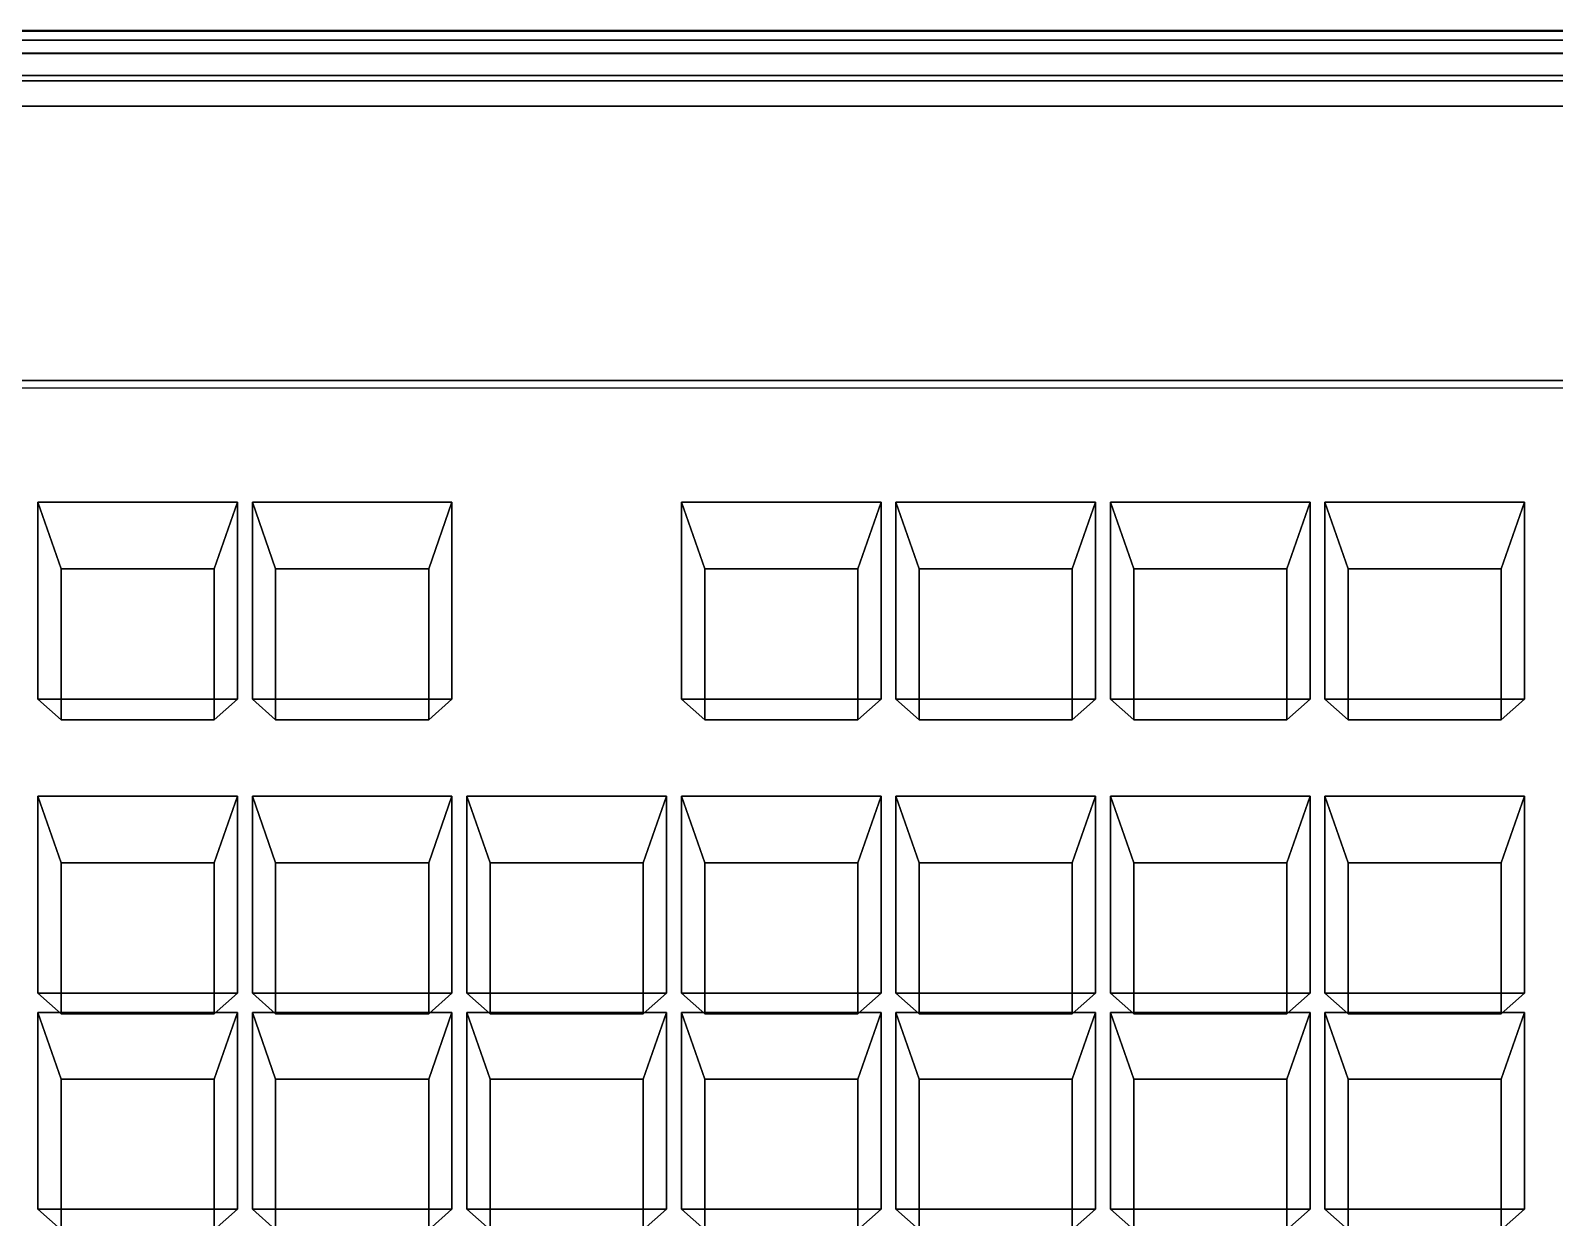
# Model space of a CAD drawing. Header units: millimetres. Extents: x 4513 to 24862, y 3359 to 11488.
# Drawn here: x 5676.8 to 5791.3, y 10964.4 to 11053.7 of the extents above; entities that cross this region are included whole.
import ezdxf

# ---------------------------------------------------------------- set-up
doc = ezdxf.new("R2010")
doc.units = ezdxf.units.MM

msp = doc.modelspace()

# ---------------------------------------------------------------- linework, layer by layer
for p, q in [((5931.56, 11053.57), (5481, 11053.57)), ((5932.4, 11051.9), (5481.84, 11051.9)), ((5481, 11026.79), (5931.56, 11026.79))]:
    msp.add_line(p, q)
for points, invisible_edges in [([(5931.9, 11052.93, 22.5), (5481.9, 11053.66, 16.95), (5481.9, 11052.93, 22.5)], 1), ([(5931.9, 11052.93, 22.5), (5931.9, 11053.66, 16.95), (5481.9, 11053.66, 16.95)], 12), ([(5931.9, 11053.66, 16.95), (5921.9, 11050.27, 16.95), (5481.9, 11053.66, 16.95)], 3), ([(5481.9, 11053.66, 16.95), (5921.9, 11050.27, 16.95), (5491.9, 11050.27, 16.95)], 13), ([(5931.9, 11051.94, 24.89), (5931.9, 11052.93, 22.5), (5481.9, 11051.94, 24.89)], 2), ([(5931.9, 11052.93, 22.5), (5481.9, 11052.93, 22.5), (5481.9, 11051.94, 24.89)], 12), ([(5481.9, 11049.88, 26.46), (5931.9, 11051.94, 24.89), (5481.9, 11051.94, 24.89)], 1), ([(5481.9, 11049.88, 26.46), (5931.9, 11049.88, 26.46), (5931.9, 11051.94, 24.89)], 12), ([(5931.9, 11049.88, 26.46), (5481.9, 11049.88, 26.46), (5481.9, 11047.97, 26.85)], 12), ([(5481.9, 11047.97, 26.85), (5931.9, 11047.97, 26.85), (5931.9, 11049.88, 26.46)], 12), ([(5921.9, 11050.27, 16.95), (5921.9, 11050.27, 1.85), (5491.9, 11050.27, 16.95)], 2), ([(5921.9, 11050.27, 1.85), (5491.9, 11050.27, 1.85), (5491.9, 11050.27, 16.95)], 12), ([(5491.9, 10902.82, 1.85), (5491.9, 11050.27, 1.85), (5921.9, 11050.27, 1.85)], 12), ([(5921.9, 11050.27, 1.85), (5921.9, 10902.82, 1.85), (5491.9, 10902.82, 1.85)], 12), ([(5931.9, 11027.35, 26.85), (5931.9, 11047.97, 26.85), (5481.9, 11027.35, 26.85)], 2), ([(5931.9, 11047.97, 26.85), (5481.9, 11047.97, 26.85), (5481.9, 11027.35, 26.85)], 12), ([(5931.9, 11027.35, 26.85), (5481.9, 11027.35, 26.85), (5481.9, 10907.22, 12.28)], 12), ([(5481.9, 10907.22, 12.28), (5931.9, 10907.22, 12.28), (5931.9, 11027.35, 26.85)], 12), ([(5692.35, 11018.19, 13.38), (5677.35, 11003.4, 10.91), (5677.35, 11018.19, 13.38)], 1), ([(5677.35, 11003.4, 10.91), (5692.35, 11018.19, 13.38), (5692.35, 11003.4, 10.91)], 1), ([(5677.35, 11018.19, 13.38), (5677.35, 11003.4, 10.91), (5679.1, 11001.84, 30.93)], 12), ([(5679.1, 11001.84, 30.93), (5679.1, 11013.18, 32.82), (5677.35, 11018.19, 13.38)], 12), ([(5677.35, 11018.19, 13.38), (5679.1, 11013.18, 32.82), (5690.6, 11013.18, 32.82)], 12), ([(5690.6, 11013.18, 32.82), (5692.35, 11018.19, 13.38), (5677.35, 11018.19, 13.38)], 12), ([(5692.35, 11003.4, 10.91), (5692.35, 11018.19, 13.38), (5690.6, 11001.84, 30.93)], 2), ([(5692.35, 11018.19, 13.38), (5690.6, 11013.18, 32.82), (5690.6, 11001.84, 30.93)], 12), ([(5708.46, 11018.19, 13.38), (5708.46, 11003.4, 10.91), (5693.46, 11003.4, 10.91)], 12), ([(5708.46, 11018.19, 13.38), (5693.46, 11003.4, 10.91), (5693.46, 11018.19, 13.38)], 1), ([(5693.46, 11018.19, 13.38), (5695.21, 11013.18, 32.82), (5706.71, 11013.18, 32.82)], 12), ([(5706.71, 11013.18, 32.82), (5708.46, 11018.19, 13.38), (5693.46, 11018.19, 13.38)], 12), ([(5693.46, 11018.19, 13.38), (5695.21, 11001.84, 30.93), (5695.21, 11013.18, 32.82)], 1), ([(5693.46, 11018.19, 13.38), (5693.46, 11003.4, 10.91), (5695.21, 11001.84, 30.93)], 12), ([(5708.46, 11018.19, 13.38), (5706.71, 11013.18, 32.82), (5706.71, 11001.84, 30.93)], 12), ([(5706.71, 11001.84, 30.93), (5708.46, 11003.4, 10.91), (5708.46, 11018.19, 13.38)], 12), ([(5740.7, 11018.19, 13.38), (5725.7, 11003.4, 10.91), (5725.7, 11018.19, 13.38)], 1), ([(5725.7, 11003.4, 10.91), (5740.7, 11018.19, 13.38), (5740.7, 11003.4, 10.91)], 1), ([(5725.7, 11018.19, 13.38), (5725.7, 11003.4, 10.91), (5727.45, 11001.84, 30.93)], 12), ([(5727.45, 11001.84, 30.93), (5727.45, 11013.18, 32.82), (5725.7, 11018.19, 13.38)], 12), ([(5740.7, 11018.19, 13.38), (5725.7, 11018.19, 13.38), (5727.45, 11013.18, 32.82)], 12), ([(5740.7, 11018.19, 13.38), (5727.45, 11013.18, 32.82), (5738.95, 11013.18, 32.82)], 1), ([(5740.7, 11003.4, 10.91), (5740.7, 11018.19, 13.38), (5738.95, 11001.84, 30.93)], 2), ([(5740.7, 11018.19, 13.38), (5738.95, 11013.18, 32.82), (5738.95, 11001.84, 30.93)], 12), ([(5741.81, 11018.19, 13.38), (5756.81, 11003.4, 10.91), (5741.81, 11003.4, 10.91)], 1), ([(5756.81, 11003.4, 10.91), (5741.81, 11018.19, 13.38), (5756.81, 11018.19, 13.38)], 1), ([(5743.56, 11013.18, 32.82), (5741.81, 11018.19, 13.38), (5741.81, 11003.4, 10.91)], 12), ([(5741.81, 11018.19, 13.38), (5755.06, 11013.18, 32.82), (5756.81, 11018.19, 13.38)], 1), ([(5741.81, 11018.19, 13.38), (5743.56, 11013.18, 32.82), (5755.06, 11013.18, 32.82)], 12), ([(5756.81, 11018.19, 13.38), (5755.06, 11013.18, 32.82), (5756.81, 11003.4, 10.91)], 2), ([(5772.93, 11018.19, 13.38), (5772.93, 11003.4, 10.91), (5757.93, 11018.19, 13.38)], 2), ([(5757.93, 11018.19, 13.38), (5772.93, 11003.4, 10.91), (5757.93, 11003.4, 10.91)], 1), ([(5757.93, 11018.19, 13.38), (5757.93, 11003.4, 10.91), (5759.68, 11001.84, 30.93)], 12), ([(5759.68, 11001.84, 30.93), (5759.68, 11013.18, 32.82), (5757.93, 11018.19, 13.38)], 12), ([(5772.93, 11018.19, 13.38), (5757.93, 11018.19, 13.38), (5759.68, 11013.18, 32.82)], 12), ([(5759.68, 11013.18, 32.82), (5771.18, 11013.18, 32.82), (5772.93, 11018.19, 13.38)], 12), ([(5772.93, 11018.19, 13.38), (5771.18, 11013.18, 32.82), (5772.93, 11003.4, 10.91)], 2), ([(5774.05, 11018.19, 13.38), (5789.05, 11003.4, 10.91), (5774.05, 11003.4, 10.91)], 1), ([(5789.05, 11003.4, 10.91), (5774.05, 11018.19, 13.38), (5789.05, 11018.19, 13.38)], 1), ([(5774.05, 11018.19, 13.38), (5774.05, 11003.4, 10.91), (5775.8, 11001.84, 30.93)], 12), ([(5775.8, 11001.84, 30.93), (5775.8, 11013.18, 32.82), (5774.05, 11018.19, 13.38)], 12), ([(5789.05, 11018.19, 13.38), (5774.05, 11018.19, 13.38), (5787.3, 11013.18, 32.82)], 2), ([(5774.05, 11018.19, 13.38), (5775.8, 11013.18, 32.82), (5787.3, 11013.18, 32.82)], 12), ([(5789.05, 11018.19, 13.38), (5787.3, 11013.18, 32.82), (5789.05, 11003.4, 10.91)], 2), ([(5690.6, 11013.18, 32.82), (5679.1, 11013.18, 32.82), (5679.1, 11001.84, 30.93)], 12), ([(5679.1, 11001.84, 30.93), (5690.6, 11001.84, 30.93), (5690.6, 11013.18, 32.82)], 12), ([(5706.71, 11013.18, 32.82), (5695.21, 11013.18, 32.82), (5695.21, 11001.84, 30.93)], 12), ([(5695.21, 11001.84, 30.93), (5706.71, 11001.84, 30.93), (5706.71, 11013.18, 32.82)], 12), ([(5727.45, 11001.84, 30.93), (5738.95, 11001.84, 30.93), (5738.95, 11013.18, 32.82)], 12), ([(5738.95, 11013.18, 32.82), (5727.45, 11013.18, 32.82), (5727.45, 11001.84, 30.93)], 12), ([(5741.81, 11003.4, 10.91), (5743.56, 11001.84, 30.93), (5743.56, 11013.18, 32.82)], 12), ([(5743.56, 11001.84, 30.93), (5755.06, 11001.84, 30.93), (5755.06, 11013.18, 32.82)], 12), ([(5755.06, 11013.18, 32.82), (5743.56, 11013.18, 32.82), (5743.56, 11001.84, 30.93)], 12), ([(5755.06, 11013.18, 32.82), (5755.06, 11001.84, 30.93), (5756.81, 11003.4, 10.91)], 12), ([(5771.18, 11013.18, 32.82), (5759.68, 11013.18, 32.82), (5759.68, 11001.84, 30.93)], 12), ([(5759.68, 11001.84, 30.93), (5771.18, 11001.84, 30.93), (5771.18, 11013.18, 32.82)], 12), ([(5771.18, 11013.18, 32.82), (5771.18, 11001.84, 30.93), (5772.93, 11003.4, 10.91)], 12), ([(5787.3, 11013.18, 32.82), (5775.8, 11013.18, 32.82), (5787.3, 11001.84, 30.93)], 2), ([(5775.8, 11013.18, 32.82), (5775.8, 11001.84, 30.93), (5787.3, 11001.84, 30.93)], 12), ([(5787.3, 11013.18, 32.82), (5787.3, 11001.84, 30.93), (5789.05, 11003.4, 10.91)], 12), ([(5690.6, 11001.84, 30.93), (5679.1, 11001.84, 30.93), (5677.35, 11003.4, 10.91)], 12), ([(5677.35, 11003.4, 10.91), (5692.35, 11003.4, 10.91), (5690.6, 11001.84, 30.93)], 12), ([(5693.46, 11003.4, 10.91), (5706.71, 11001.84, 30.93), (5695.21, 11001.84, 30.93)], 1), ([(5693.46, 11003.4, 10.91), (5708.46, 11003.4, 10.91), (5706.71, 11001.84, 30.93)], 12), ([(5725.7, 11003.4, 10.91), (5740.7, 11003.4, 10.91), (5738.95, 11001.84, 30.93)], 12), ([(5738.95, 11001.84, 30.93), (5727.45, 11001.84, 30.93), (5725.7, 11003.4, 10.91)], 12), ([(5743.56, 11001.84, 30.93), (5741.81, 11003.4, 10.91), (5756.81, 11003.4, 10.91)], 12), ([(5756.81, 11003.4, 10.91), (5755.06, 11001.84, 30.93), (5743.56, 11001.84, 30.93)], 12), ([(5757.93, 11003.4, 10.91), (5771.18, 11001.84, 30.93), (5759.68, 11001.84, 30.93)], 1), ([(5757.93, 11003.4, 10.91), (5772.93, 11003.4, 10.91), (5771.18, 11001.84, 30.93)], 12), ([(5774.05, 11003.4, 10.91), (5789.05, 11003.4, 10.91), (5775.8, 11001.84, 30.93)], 2), ([(5789.05, 11003.4, 10.91), (5787.3, 11001.84, 30.93), (5775.8, 11001.84, 30.93)], 12), ([(5692.35, 10996.1, 10.25), (5677.35, 10981.3, 7.79), (5677.35, 10996.1, 10.25)], 1), ([(5677.35, 10981.3, 7.79), (5692.35, 10996.1, 10.25), (5692.35, 10981.3, 7.79)], 1), ([(5677.35, 10996.1, 10.25), (5677.35, 10981.3, 7.79), (5679.1, 10979.74, 27.8)], 12), ([(5679.1, 10979.74, 27.8), (5679.1, 10991.09, 29.69), (5677.35, 10996.1, 10.25)], 12), ([(5692.35, 10996.1, 10.25), (5677.35, 10996.1, 10.25), (5690.6, 10991.09, 29.69)], 2), ([(5677.35, 10996.1, 10.25), (5679.1, 10991.09, 29.69), (5690.6, 10991.09, 29.69)], 12), ([(5692.35, 10996.1, 10.25), (5690.6, 10991.09, 29.69), (5692.35, 10981.3, 7.79)], 2), ([(5708.46, 10996.1, 10.25), (5708.46, 10981.3, 7.79), (5693.46, 10981.3, 7.79)], 12), ([(5708.46, 10996.1, 10.25), (5693.46, 10981.3, 7.79), (5693.46, 10996.1, 10.25)], 1), ([(5693.46, 10996.1, 10.25), (5695.21, 10979.74, 27.8), (5695.21, 10991.09, 29.69)], 1), ([(5693.46, 10996.1, 10.25), (5693.46, 10981.3, 7.79), (5695.21, 10979.74, 27.8)], 12), ([(5708.46, 10996.1, 10.25), (5693.46, 10996.1, 10.25), (5695.21, 10991.09, 29.69)], 12), ([(5695.21, 10991.09, 29.69), (5706.71, 10991.09, 29.69), (5708.46, 10996.1, 10.25)], 12), ([(5708.46, 10981.3, 7.79), (5708.46, 10996.1, 10.25), (5706.71, 10991.09, 29.69)], 12), ([(5709.58, 10981.3, 7.79), (5724.58, 10996.1, 10.25), (5724.58, 10981.3, 7.79)], 1), ([(5724.58, 10996.1, 10.25), (5709.58, 10981.3, 7.79), (5709.58, 10996.1, 10.25)], 1), ([(5711.33, 10991.09, 29.69), (5709.58, 10996.1, 10.25), (5709.58, 10981.3, 7.79)], 12), ([(5709.58, 10996.1, 10.25), (5711.33, 10991.09, 29.69), (5724.58, 10996.1, 10.25)], 2), ([(5711.33, 10991.09, 29.69), (5722.83, 10991.09, 29.69), (5724.58, 10996.1, 10.25)], 12), ([(5724.58, 10981.3, 7.79), (5724.58, 10996.1, 10.25), (5722.83, 10979.74, 27.8)], 2), ([(5724.58, 10996.1, 10.25), (5722.83, 10991.09, 29.69), (5722.83, 10979.74, 27.8)], 12), ([(5725.7, 10996.1, 10.25), (5740.7, 10981.3, 7.79), (5725.7, 10981.3, 7.79)], 1), ([(5740.7, 10981.3, 7.79), (5725.7, 10996.1, 10.25), (5740.7, 10996.1, 10.25)], 1), ([(5725.7, 10981.3, 7.79), (5727.45, 10991.09, 29.69), (5725.7, 10996.1, 10.25)], 1), ([(5725.7, 10996.1, 10.25), (5727.45, 10991.09, 29.69), (5738.95, 10991.09, 29.69)], 12), ([(5738.95, 10991.09, 29.69), (5740.7, 10996.1, 10.25), (5725.7, 10996.1, 10.25)], 12), ([(5740.7, 10981.3, 7.79), (5740.7, 10996.1, 10.25), (5738.95, 10991.09, 29.69)], 12), ([(5741.81, 10981.3, 7.79), (5756.81, 10996.1, 10.25), (5756.81, 10981.3, 7.79)], 1), ([(5756.81, 10996.1, 10.25), (5741.81, 10981.3, 7.79), (5741.81, 10996.1, 10.25)], 1), ([(5741.81, 10996.1, 10.25), (5743.56, 10979.74, 27.8), (5743.56, 10991.09, 29.69)], 1), ([(5741.81, 10996.1, 10.25), (5741.81, 10981.3, 7.79), (5743.56, 10979.74, 27.8)], 12), ([(5741.81, 10996.1, 10.25), (5743.56, 10991.09, 29.69), (5755.06, 10991.09, 29.69)], 12), ([(5755.06, 10991.09, 29.69), (5756.81, 10996.1, 10.25), (5741.81, 10996.1, 10.25)], 12), ([(5756.81, 10996.1, 10.25), (5755.06, 10991.09, 29.69), (5755.06, 10979.74, 27.8)], 12), ([(5755.06, 10979.74, 27.8), (5756.81, 10981.3, 7.79), (5756.81, 10996.1, 10.25)], 12), ([(5772.93, 10996.1, 10.25), (5772.93, 10981.3, 7.79), (5757.93, 10981.3, 7.79)], 12), ([(5772.93, 10996.1, 10.25), (5757.93, 10981.3, 7.79), (5757.93, 10996.1, 10.25)], 1), ([(5757.93, 10981.3, 7.79), (5759.68, 10991.09, 29.69), (5757.93, 10996.1, 10.25)], 1), ([(5772.93, 10996.1, 10.25), (5757.93, 10996.1, 10.25), (5759.68, 10991.09, 29.69)], 12), ([(5772.93, 10996.1, 10.25), (5759.68, 10991.09, 29.69), (5771.18, 10991.09, 29.69)], 1), ([(5772.93, 10981.3, 7.79), (5772.93, 10996.1, 10.25), (5771.18, 10991.09, 29.69)], 12), ([(5789.05, 10996.1, 10.25), (5789.05, 10981.3, 7.79), (5774.05, 10996.1, 10.25)], 2), ([(5774.05, 10996.1, 10.25), (5789.05, 10981.3, 7.79), (5774.05, 10981.3, 7.79)], 1), ([(5774.05, 10996.1, 10.25), (5775.8, 10979.74, 27.8), (5775.8, 10991.09, 29.69)], 1), ([(5774.05, 10996.1, 10.25), (5774.05, 10981.3, 7.79), (5775.8, 10979.74, 27.8)], 12), ([(5774.05, 10996.1, 10.25), (5787.3, 10991.09, 29.69), (5789.05, 10996.1, 10.25)], 1), ([(5774.05, 10996.1, 10.25), (5775.8, 10991.09, 29.69), (5787.3, 10991.09, 29.69)], 12), ([(5789.05, 10996.1, 10.25), (5787.3, 10991.09, 29.69), (5787.3, 10979.74, 27.8)], 12), ([(5787.3, 10979.74, 27.8), (5789.05, 10981.3, 7.79), (5789.05, 10996.1, 10.25)], 12), ([(5679.1, 10991.09, 29.69), (5679.1, 10979.74, 27.8), (5690.6, 10979.74, 27.8)], 12), ([(5690.6, 10979.74, 27.8), (5690.6, 10991.09, 29.69), (5679.1, 10991.09, 29.69)], 12), ([(5690.6, 10991.09, 29.69), (5690.6, 10979.74, 27.8), (5692.35, 10981.3, 7.79)], 12), ([(5695.21, 10991.09, 29.69), (5695.21, 10979.74, 27.8), (5706.71, 10979.74, 27.8)], 12), ([(5706.71, 10979.74, 27.8), (5706.71, 10991.09, 29.69), (5695.21, 10991.09, 29.69)], 12), ([(5706.71, 10991.09, 29.69), (5706.71, 10979.74, 27.8), (5708.46, 10981.3, 7.79)], 12), ([(5709.58, 10981.3, 7.79), (5711.33, 10979.74, 27.8), (5711.33, 10991.09, 29.69)], 12), ([(5722.83, 10991.09, 29.69), (5711.33, 10991.09, 29.69), (5711.33, 10979.74, 27.8)], 12), ([(5711.33, 10979.74, 27.8), (5722.83, 10979.74, 27.8), (5722.83, 10991.09, 29.69)], 12), ([(5725.7, 10981.3, 7.79), (5727.45, 10979.74, 27.8), (5727.45, 10991.09, 29.69)], 12), ([(5738.95, 10991.09, 29.69), (5727.45, 10991.09, 29.69), (5738.95, 10979.74, 27.8)], 2), ([(5727.45, 10991.09, 29.69), (5727.45, 10979.74, 27.8), (5738.95, 10979.74, 27.8)], 12), ([(5738.95, 10991.09, 29.69), (5738.95, 10979.74, 27.8), (5740.7, 10981.3, 7.79)], 12), ([(5755.06, 10991.09, 29.69), (5743.56, 10991.09, 29.69), (5743.56, 10979.74, 27.8)], 12), ([(5743.56, 10979.74, 27.8), (5755.06, 10979.74, 27.8), (5755.06, 10991.09, 29.69)], 12), ([(5757.93, 10981.3, 7.79), (5759.68, 10979.74, 27.8), (5759.68, 10991.09, 29.69)], 12), ([(5771.18, 10991.09, 29.69), (5759.68, 10991.09, 29.69), (5771.18, 10979.74, 27.8)], 2), ([(5759.68, 10991.09, 29.69), (5759.68, 10979.74, 27.8), (5771.18, 10979.74, 27.8)], 12), ([(5771.18, 10991.09, 29.69), (5771.18, 10979.74, 27.8), (5772.93, 10981.3, 7.79)], 12), ([(5787.3, 10991.09, 29.69), (5775.8, 10991.09, 29.69), (5787.3, 10979.74, 27.8)], 2), ([(5775.8, 10991.09, 29.69), (5775.8, 10979.74, 27.8), (5787.3, 10979.74, 27.8)], 12), ([(5679.1, 10979.74, 27.8), (5677.35, 10981.3, 7.79), (5692.35, 10981.3, 7.79)], 12), ([(5692.35, 10981.3, 7.79), (5690.6, 10979.74, 27.8), (5679.1, 10979.74, 27.8)], 12), ([(5708.46, 10981.3, 7.79), (5695.21, 10979.74, 27.8), (5693.46, 10981.3, 7.79)], 1), ([(5708.46, 10981.3, 7.79), (5706.71, 10979.74, 27.8), (5695.21, 10979.74, 27.8)], 12), ([(5711.33, 10979.74, 27.8), (5709.58, 10981.3, 7.79), (5724.58, 10981.3, 7.79)], 12), ([(5724.58, 10981.3, 7.79), (5722.83, 10979.74, 27.8), (5711.33, 10979.74, 27.8)], 12), ([(5725.7, 10981.3, 7.79), (5740.7, 10981.3, 7.79), (5738.95, 10979.74, 27.8)], 12), ([(5738.95, 10979.74, 27.8), (5727.45, 10979.74, 27.8), (5725.7, 10981.3, 7.79)], 12), ([(5741.81, 10981.3, 7.79), (5756.81, 10981.3, 7.79), (5755.06, 10979.74, 27.8)], 12), ([(5755.06, 10979.74, 27.8), (5743.56, 10979.74, 27.8), (5741.81, 10981.3, 7.79)], 12), ([(5759.68, 10979.74, 27.8), (5757.93, 10981.3, 7.79), (5772.93, 10981.3, 7.79)], 12), ([(5772.93, 10981.3, 7.79), (5771.18, 10979.74, 27.8), (5759.68, 10979.74, 27.8)], 12), ([(5775.8, 10979.74, 27.8), (5774.05, 10981.3, 7.79), (5789.05, 10981.3, 7.79)], 12), ([(5789.05, 10981.3, 7.79), (5787.3, 10979.74, 27.8), (5775.8, 10979.74, 27.8)], 12), ([(5677.35, 10965.05, 5.5), (5692.35, 10979.84, 7.96), (5692.35, 10965.05, 5.5)], 1), ([(5692.35, 10979.84, 7.96), (5677.35, 10965.05, 5.5), (5677.35, 10979.84, 7.96)], 1), ([(5677.35, 10979.84, 7.96), (5677.35, 10965.05, 5.5), (5679.1, 10963.49, 25.51)], 12), ([(5679.1, 10963.49, 25.51), (5679.1, 10974.83, 27.4), (5677.35, 10979.84, 7.96)], 12), ([(5692.35, 10979.84, 7.96), (5677.35, 10979.84, 7.96), (5679.1, 10974.83, 27.4)], 12), ([(5692.35, 10979.84, 7.96), (5679.1, 10974.83, 27.4), (5690.6, 10974.83, 27.4)], 1), ([(5692.35, 10979.84, 7.96), (5690.6, 10974.83, 27.4), (5692.35, 10965.05, 5.5)], 2), ([(5693.46, 10979.84, 7.96), (5708.46, 10979.84, 7.96), (5693.46, 10965.05, 5.5)], 2), ([(5693.46, 10965.05, 5.5), (5708.46, 10979.84, 7.96), (5708.46, 10965.05, 5.5)], 1), ([(5693.46, 10979.84, 7.96), (5695.21, 10963.49, 25.51), (5695.21, 10974.83, 27.4)], 1), ([(5693.46, 10979.84, 7.96), (5693.46, 10965.05, 5.5), (5695.21, 10963.49, 25.51)], 12), ([(5693.46, 10979.84, 7.96), (5695.21, 10974.83, 27.4), (5706.71, 10974.83, 27.4)], 12), ([(5706.71, 10974.83, 27.4), (5708.46, 10979.84, 7.96), (5693.46, 10979.84, 7.96)], 12), ([(5708.46, 10965.05, 5.5), (5708.46, 10979.84, 7.96), (5706.71, 10974.83, 27.4)], 12), ([(5709.58, 10979.84, 7.96), (5724.58, 10965.05, 5.5), (5709.58, 10965.05, 5.5)], 1), ([(5724.58, 10965.05, 5.5), (5709.58, 10979.84, 7.96), (5724.58, 10979.84, 7.96)], 1), ([(5709.58, 10979.84, 7.96), (5709.58, 10965.05, 5.5), (5711.33, 10963.49, 25.51)], 12), ([(5711.33, 10963.49, 25.51), (5711.33, 10974.83, 27.4), (5709.58, 10979.84, 7.96)], 12), ([(5709.58, 10979.84, 7.96), (5711.33, 10974.83, 27.4), (5722.83, 10974.83, 27.4)], 12), ([(5722.83, 10974.83, 27.4), (5724.58, 10979.84, 7.96), (5709.58, 10979.84, 7.96)], 12), ([(5724.58, 10979.84, 7.96), (5722.83, 10974.83, 27.4), (5724.58, 10965.05, 5.5)], 2), ([(5725.7, 10979.84, 7.96), (5740.7, 10979.84, 7.96), (5725.7, 10965.05, 5.5)], 2), ([(5725.7, 10965.05, 5.5), (5740.7, 10979.84, 7.96), (5740.7, 10965.05, 5.5)], 1), ([(5725.7, 10979.84, 7.96), (5727.45, 10963.49, 25.51), (5727.45, 10974.83, 27.4)], 1), ([(5725.7, 10979.84, 7.96), (5725.7, 10965.05, 5.5), (5727.45, 10963.49, 25.51)], 12), ([(5740.7, 10979.84, 7.96), (5725.7, 10979.84, 7.96), (5727.45, 10974.83, 27.4)], 12), ([(5727.45, 10974.83, 27.4), (5738.95, 10974.83, 27.4), (5740.7, 10979.84, 7.96)], 12), ([(5740.7, 10965.05, 5.5), (5740.7, 10979.84, 7.96), (5738.95, 10974.83, 27.4)], 12), ([(5756.81, 10979.84, 7.96), (5756.81, 10965.05, 5.5), (5741.81, 10979.84, 7.96)], 2), ([(5741.81, 10979.84, 7.96), (5756.81, 10965.05, 5.5), (5741.81, 10965.05, 5.5)], 1), ([(5741.81, 10979.84, 7.96), (5741.81, 10965.05, 5.5), (5743.56, 10963.49, 25.51)], 12), ([(5743.56, 10963.49, 25.51), (5743.56, 10974.83, 27.4), (5741.81, 10979.84, 7.96)], 12), ([(5756.81, 10979.84, 7.96), (5741.81, 10979.84, 7.96), (5755.06, 10974.83, 27.4)], 2), ([(5741.81, 10979.84, 7.96), (5743.56, 10974.83, 27.4), (5755.06, 10974.83, 27.4)], 12), ([(5756.81, 10979.84, 7.96), (5755.06, 10974.83, 27.4), (5756.81, 10965.05, 5.5)], 2), ([(5757.93, 10979.84, 7.96), (5772.93, 10965.05, 5.5), (5757.93, 10965.05, 5.5)], 1), ([(5772.93, 10965.05, 5.5), (5757.93, 10979.84, 7.96), (5772.93, 10979.84, 7.96)], 1), ([(5757.93, 10965.05, 5.5), (5759.68, 10974.83, 27.4), (5757.93, 10979.84, 7.96)], 1), ([(5772.93, 10979.84, 7.96), (5757.93, 10979.84, 7.96), (5759.68, 10974.83, 27.4)], 12), ([(5772.93, 10979.84, 7.96), (5759.68, 10974.83, 27.4), (5771.18, 10974.83, 27.4)], 1), ([(5772.93, 10979.84, 7.96), (5771.18, 10974.83, 27.4), (5771.18, 10963.49, 25.51)], 12), ([(5771.18, 10963.49, 25.51), (5772.93, 10965.05, 5.5), (5772.93, 10979.84, 7.96)], 12), ([(5789.05, 10979.84, 7.96), (5789.05, 10965.05, 5.5), (5774.05, 10965.05, 5.5)], 12), ([(5789.05, 10979.84, 7.96), (5774.05, 10965.05, 5.5), (5774.05, 10979.84, 7.96)], 1), ([(5775.8, 10974.83, 27.4), (5774.05, 10979.84, 7.96), (5774.05, 10965.05, 5.5)], 12), ([(5789.05, 10979.84, 7.96), (5774.05, 10979.84, 7.96), (5787.3, 10974.83, 27.4)], 2), ([(5774.05, 10979.84, 7.96), (5775.8, 10974.83, 27.4), (5787.3, 10974.83, 27.4)], 12), ([(5789.05, 10979.84, 7.96), (5787.3, 10974.83, 27.4), (5789.05, 10965.05, 5.5)], 2), ([(5679.1, 10974.83, 27.4), (5679.1, 10963.49, 25.51), (5690.6, 10963.49, 25.51)], 12), ([(5690.6, 10963.49, 25.51), (5690.6, 10974.83, 27.4), (5679.1, 10974.83, 27.4)], 12), ([(5690.6, 10974.83, 27.4), (5690.6, 10963.49, 25.51), (5692.35, 10965.05, 5.5)], 12), ([(5706.71, 10974.83, 27.4), (5695.21, 10963.49, 25.51), (5706.71, 10963.49, 25.51)], 1), ([(5706.71, 10974.83, 27.4), (5695.21, 10974.83, 27.4), (5695.21, 10963.49, 25.51)], 12), ([(5706.71, 10974.83, 27.4), (5706.71, 10963.49, 25.51), (5708.46, 10965.05, 5.5)], 12), ([(5722.83, 10974.83, 27.4), (5711.33, 10963.49, 25.51), (5722.83, 10963.49, 25.51)], 1), ([(5722.83, 10974.83, 27.4), (5711.33, 10974.83, 27.4), (5711.33, 10963.49, 25.51)], 12), ([(5722.83, 10974.83, 27.4), (5722.83, 10963.49, 25.51), (5724.58, 10965.05, 5.5)], 12), ([(5738.95, 10974.83, 27.4), (5727.45, 10974.83, 27.4), (5727.45, 10963.49, 25.51)], 12), ([(5727.45, 10963.49, 25.51), (5738.95, 10963.49, 25.51), (5738.95, 10974.83, 27.4)], 12), ([(5738.95, 10974.83, 27.4), (5738.95, 10963.49, 25.51), (5740.7, 10965.05, 5.5)], 12), ([(5743.56, 10974.83, 27.4), (5743.56, 10963.49, 25.51), (5755.06, 10963.49, 25.51)], 12), ([(5755.06, 10963.49, 25.51), (5755.06, 10974.83, 27.4), (5743.56, 10974.83, 27.4)], 12), ([(5755.06, 10974.83, 27.4), (5755.06, 10963.49, 25.51), (5756.81, 10965.05, 5.5)], 12), ([(5757.93, 10965.05, 5.5), (5759.68, 10963.49, 25.51), (5759.68, 10974.83, 27.4)], 12), ([(5771.18, 10974.83, 27.4), (5759.68, 10963.49, 25.51), (5771.18, 10963.49, 25.51)], 1), ([(5771.18, 10974.83, 27.4), (5759.68, 10974.83, 27.4), (5759.68, 10963.49, 25.51)], 12), ([(5774.05, 10965.05, 5.5), (5775.8, 10963.49, 25.51), (5775.8, 10974.83, 27.4)], 12), ([(5787.3, 10974.83, 27.4), (5775.8, 10974.83, 27.4), (5787.3, 10963.49, 25.51)], 2), ([(5775.8, 10974.83, 27.4), (5775.8, 10963.49, 25.51), (5787.3, 10963.49, 25.51)], 12), ([(5787.3, 10974.83, 27.4), (5787.3, 10963.49, 25.51), (5789.05, 10965.05, 5.5)], 12), ([(5677.35, 10965.05, 5.5), (5690.6, 10963.49, 25.51), (5679.1, 10963.49, 25.51)], 1), ([(5677.35, 10965.05, 5.5), (5692.35, 10965.05, 5.5), (5690.6, 10963.49, 25.51)], 12), ([(5695.21, 10963.49, 25.51), (5693.46, 10965.05, 5.5), (5708.46, 10965.05, 5.5)], 12), ([(5708.46, 10965.05, 5.5), (5706.71, 10963.49, 25.51), (5695.21, 10963.49, 25.51)], 12), ([(5709.58, 10965.05, 5.5), (5722.83, 10963.49, 25.51), (5711.33, 10963.49, 25.51)], 1), ([(5709.58, 10965.05, 5.5), (5724.58, 10965.05, 5.5), (5722.83, 10963.49, 25.51)], 12), ([(5725.7, 10965.05, 5.5), (5740.7, 10965.05, 5.5), (5738.95, 10963.49, 25.51)], 12), ([(5738.95, 10963.49, 25.51), (5727.45, 10963.49, 25.51), (5725.7, 10965.05, 5.5)], 12), ([(5743.56, 10963.49, 25.51), (5741.81, 10965.05, 5.5), (5756.81, 10965.05, 5.5)], 12), ([(5756.81, 10965.05, 5.5), (5755.06, 10963.49, 25.51), (5743.56, 10963.49, 25.51)], 12), ([(5757.93, 10965.05, 5.5), (5771.18, 10963.49, 25.51), (5759.68, 10963.49, 25.51)], 1), ([(5757.93, 10965.05, 5.5), (5772.93, 10965.05, 5.5), (5771.18, 10963.49, 25.51)], 12), ([(5774.05, 10965.05, 5.5), (5789.05, 10965.05, 5.5), (5787.3, 10963.49, 25.51)], 12), ([(5787.3, 10963.49, 25.51), (5775.8, 10963.49, 25.51), (5774.05, 10965.05, 5.5)], 12)]:
    msp.add_3dface(points, dxfattribs=dict(invisible_edges=invisible_edges))

doc.saveas('drawing.dxf')
